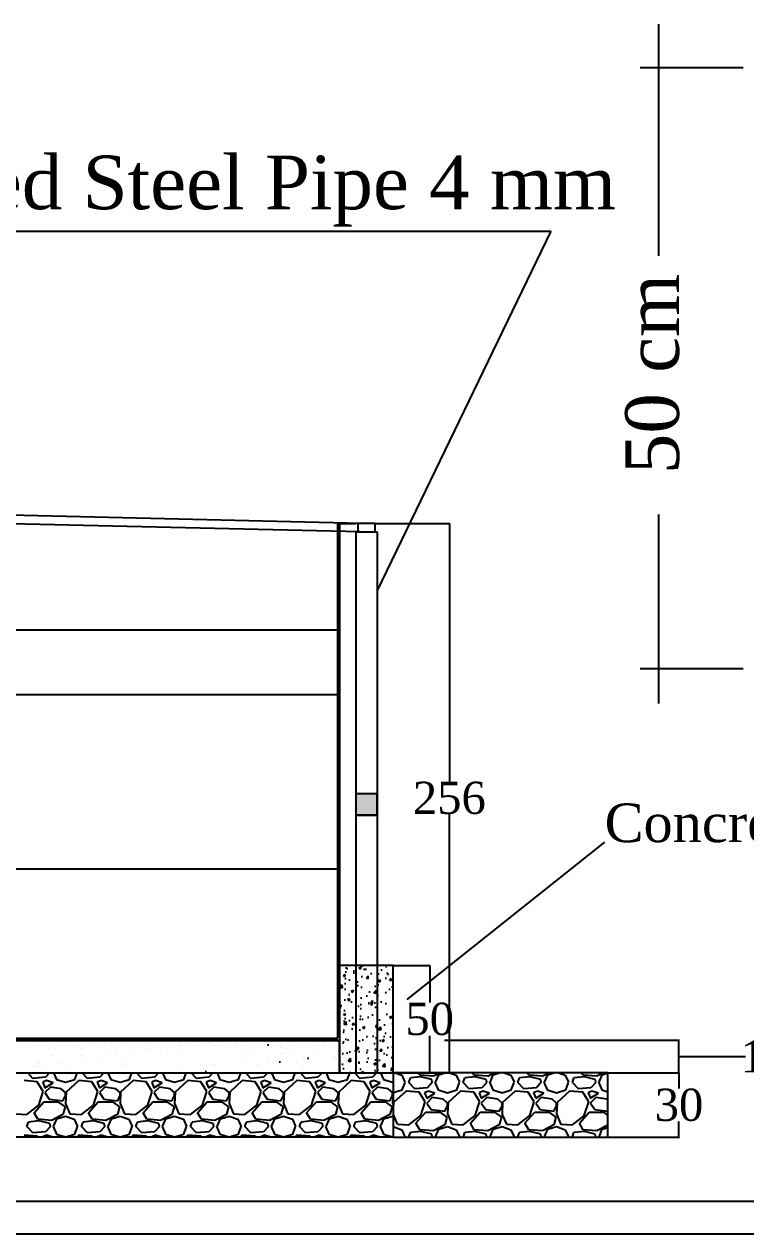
# Model space of a CAD drawing. Header units: centimetres. Extents: x 19229 to 24071, y 10219 to 13664.
# Drawn here: x 22767 to 23103, y 10558 to 11121 of the extents above; entities that cross this region are included whole.
import ezdxf

# ---------------------------------------------------------------- set-up
doc = ezdxf.new("R2010")
doc.units = ezdxf.units.CM
doc.layers.get('0').update_dxf_attribs({"linetype": 'CONTINUOUS'})
doc.layers.get('DEFPOINTS').update_dxf_attribs({"linetype": 'CONTINUOUS'})
doc.styles.add('style2', font='times.ttf', dxfattribs={"height": 15})
doc.styles.add('style3', font='times.ttf', dxfattribs={"height": 25})
doc.dimstyles.get("Standard").update_dxf_attribs({"dimtxt": 15, "dimasz": 0.18, "dimexe": 0.18, "dimexo": 0.0625, "dimgap": 0.09, "dimtad": 0, "dimtih": 1, "dimtoh": 1, "dimdec": 0, "dimzin": 0, "dimdsep": 46, "dimtxsty": 'style2', "dimcen": 0.09, "dimadec": 0, "dimazin": 0, "dimtfac": 1, "dimtdec": 0, "dimtofl": 0, "dimtmove": 0, "dimatfit": 3, "dimfxl": 1, "dimtolj": 1, "dimtzin": 0, "dimarcsym": 0})
pattern_1 = [(37.5, (-124.63, 1031.876), (-1.60003, 48.941324), [0, -38.608, 0, -43.18, 0, -41.275]), (7.5, (-124.63, 1031.876), (44.95233, 71.68251), [0, -20.828, 0, -34.798, 0, -13.335]), (327.5, (-155.87, 1031.876), (79.09924, 0.14372), [0, -12.7, 0, -45.72, 0, -59.69]), (317.5, (-155.87, 1031.876), (76.35565, 22.29293), [0, -6.35, 0, -29.972, 0, -34.29])]

# ---------------------------------------------------------------- blocks, each defined once
blk = doc.blocks.new('*D33')
at = {"color": 0, "lineweight": -2, "transparency": 16777216}
for p, q in [((23038.91, 10632.63), (23072.18, 10632.63)), ((23072, 10632.45), (23072, 10625.35)), ((23072, 10602.81), (23072, 10609.91)), ((23038.91, 10602.63), (23072.18, 10602.63))]:
    blk.add_line(p, q, dxfattribs=at)
at = {"color": 0, "transparency": 16777216}
for points in [[(23071.97, 10632.45), (23072.03, 10632.45), (23072, 10632.63)], [(23071.97, 10602.81), (23072.03, 10602.81), (23072, 10602.63)]]:
    blk.add_solid(points, dxfattribs=at)
at = {"layer": 'DEFPOINTS', "color": 0, "transparency": 16777216}
for p in [(23038.85, 10632.63), (23072, 10632.63), (23038.85, 10602.63)]:
    blk.add_point(p, dxfattribs=at)
at = {"color": 0, "transparency": 16777216, "insert": (23072, 10617.63), "char_height": 15, "attachment_point": 5, "style": 'style2'}
blk.add_mtext('\\A1;30', dxfattribs=at)
blk = doc.blocks.new('*D34')
at = {"color": 0, "lineweight": -2, "transparency": 16777216}
for p, q in [((22962.77, 10647.81), (23072.18, 10647.81)), ((23072, 10632.81), (23072, 10647.63)), ((23072, 10640.22), (23102.74, 10640.22)), ((23102.74, 10640.22), (23102.92, 10640.22)), ((23038.91, 10632.63), (23072.18, 10632.63))]:
    blk.add_line(p, q, dxfattribs=at)
at = {"color": 0, "transparency": 16777216}
for points in [[(23071.97, 10647.63), (23072.03, 10647.63), (23072, 10647.81)], [(23071.97, 10632.81), (23072.03, 10632.81), (23072, 10632.63)]]:
    blk.add_solid(points, dxfattribs=at)
at = {"layer": 'DEFPOINTS', "color": 0, "transparency": 16777216}
for p in [(22962.7, 10647.81), (23072, 10647.81), (23038.85, 10632.63)]:
    blk.add_point(p, dxfattribs=at)
at = {"color": 0, "transparency": 16777216, "insert": (23112.06, 10640.22), "char_height": 15, "attachment_point": 5, "style": 'style2'}
blk.add_mtext('\\A1;15', dxfattribs=at)
blk = doc.blocks.new('*D46')
at = {"color": 0, "lineweight": -2, "ltscale": 20, "transparency": 16777216}
for p, q in [((22938.9, 10682.69), (22956.02, 10682.69)), ((22955.84, 10682.51), (22955.84, 10665.38)), ((22955.84, 10632.81), (22955.84, 10649.94)), ((22938.91, 10632.63), (22956.02, 10632.63))]:
    blk.add_line(p, q, dxfattribs=at)
at = {"color": 0, "ltscale": 20, "transparency": 16777216}
for points in [[(22955.81, 10682.51), (22955.87, 10682.51), (22955.84, 10682.69)], [(22955.81, 10632.81), (22955.87, 10632.81), (22955.84, 10632.63)]]:
    blk.add_solid(points, dxfattribs=at)
at = {"layer": 'DEFPOINTS', "color": 0, "ltscale": 20, "transparency": 16777216}
for p in [(22938.84, 10682.69), (22955.84, 10682.69), (22938.85, 10632.63)]:
    blk.add_point(p, dxfattribs=at)
at = {"color": 0, "ltscale": 20, "transparency": 16777216, "insert": (22955.84, 10657.66), "char_height": 15, "attachment_point": 5, "style": 'style2'}
blk.add_mtext('\\A1;50', dxfattribs=at)
blk = doc.blocks.new('*D53')
at = {"color": 0, "lineweight": -2, "ltscale": 20, "transparency": 16777216}
for p, q in [((22368.45, 10715.5), (22368.45, 10727.71)), ((22368.63, 10727.53), (22625.71, 10727.53)), ((22913.67, 10727.53), (22656.59, 10727.53)), ((22913.85, 10715.5), (22913.85, 10727.71))]:
    blk.add_line(p, q, dxfattribs=at)
at = {"color": 0, "ltscale": 20, "transparency": 16777216}
for points in [[(22368.63, 10727.56), (22368.63, 10727.5), (22368.45, 10727.53)], [(22913.67, 10727.56), (22913.67, 10727.5), (22913.85, 10727.53)]]:
    blk.add_solid(points, dxfattribs=at)
at = {"layer": 'DEFPOINTS', "color": 0, "ltscale": 20, "transparency": 16777216}
for p in [(22913.85, 10727.53), (22368.45, 10715.44), (22913.85, 10715.44)]:
    blk.add_point(p, dxfattribs=at)
at = {"color": 0, "ltscale": 20, "transparency": 16777216, "insert": (22641.15, 10727.53), "char_height": 15, "attachment_point": 5, "style": 'style2'}
blk.add_mtext('\\A1;545', dxfattribs=at)
blk = doc.blocks.new('*D57')
at = {"color": 0, "lineweight": -2, "ltscale": 20, "transparency": 16777216}
for p, q in [((22930.41, 10888.63), (22965.17, 10888.63)), ((22964.99, 10888.45), (22964.99, 10768.38)), ((22964.99, 10632.87), (22964.99, 10752.94)), ((22938.9, 10632.69), (22965.17, 10632.69))]:
    blk.add_line(p, q, dxfattribs=at)
at = {"color": 0, "ltscale": 20, "transparency": 16777216}
for points in [[(22964.96, 10888.45), (22965.02, 10888.45), (22964.99, 10888.63)], [(22964.96, 10632.87), (22965.02, 10632.87), (22964.99, 10632.69)]]:
    blk.add_solid(points, dxfattribs=at)
at = {"layer": 'DEFPOINTS', "color": 0, "ltscale": 20, "transparency": 16777216}
for p in [(22930.35, 10888.63), (22964.99, 10888.63), (22938.84, 10632.69)]:
    blk.add_point(p, dxfattribs=at)
at = {"color": 0, "ltscale": 20, "transparency": 16777216, "insert": (22964.99, 10760.66), "char_height": 15, "attachment_point": 5, "style": 'style2'}
blk.add_mtext('\\A1;256', dxfattribs=at)

msp = doc.modelspace()

# ---------------------------------------------------------------- hatches: boundary and pattern name
h = msp.add_hatch(color=7)
h.dxf.hatch_style = 1
h.paths.add_polyline_path([(22931.35, 10762.63), (22921.35, 10762.63), (22921.35, 10752.63), (22931.35, 10752.63)])
at = {"ltscale": 500}
h = msp.add_hatch(dxfattribs=at)
h.set_pattern_fill('CONCRETE_C', scale=1.5, pattern_type=2)
h.set_pattern_definition([(50, (1598.605, 798.035), (10.7589027, -0.941282), [1.125, -12.375]), (355, (1598.605, 798.035), (-2.08127, 11.282882), [0.9, -9.9]), (100.4514, (1599.501, 797.957), (8.6776407, 10.341593), [0.956103, -10.5171317]), (46.1842, (1598.605, 801.035), (16.008616, -2.482785), [1.6875, -18.5625]), (96.6356, (1599.939, 800.828), (14.019941, 14.611768), [1.434154, -15.775695]), (351.1842, (1598.605, 801.035), (14.019929, 14.611779), [1.35, -14.85]), (21, (1600.105, 800.285), (8.9536058, -6.0392834), [1.125, -12.375]), (326, (1600.105, 800.285), (3.64973, 10.8772507), [0.9, -9.9]), (71.4514, (1600.851, 799.782), (12.6033394, 4.8379575), [0.956103, -10.5171317]), (37.5, (1598.6048, 798.0353), (0.1823978, 4.9934078), [0, -9.78, 0, -10.05, 0, -9.9375]), (7.5, (1598.605, 798.035), (3.9460431, 5.9161757), [0, -5.73, 0, -9.555, 0, -3.7875]), (327.5, (1595.2598, 798.0353), (8.00733654, -0.3383231), [0, -3.75, 0, -11.7, 0, -15.525]), (317.5, (1593.76, 798.035), (8.7477925, 1.5015747), [0, -4.875, 0, -7.77, 0, -11.025])])
h.paths.add_polyline_path([(22938.84, 10682.69), (22913.84, 10682.69), (22913.84, 10632.69), (22938.84, 10632.69)])
h = msp.add_hatch()
h.set_pattern_fill('AR-SAND')
h.set_pattern_definition(pattern_1)
h.paths.add_polyline_path([(22913.85, 10647.63), (22514.95, 10647.63), (22514.95, 10637.63), (22514.95, 10632.63), (22913.85, 10632.63)])
h = msp.add_hatch()
h.set_pattern_fill('AR-SAND')
h.set_pattern_definition(pattern_1)
h.paths.add_polyline_path([(22913.85, 10647.63), (22514.95, 10647.63), (22514.95, 10637.63), (22514.95, 10632.63), (22913.85, 10632.63)])
h = msp.add_hatch()
h.set_pattern_fill('GRAVEL')
h.set_pattern_definition([(228.0127875, (-106.3411, -90.7628), (-203.20000002, -228.59999999), [3.417214, -338.304836]), (184.969741, (-108.6271, -93.3028), (304.79999988, 25.400001447), [5.864047, -580.54049]), (132.510447, (-114.4691, -93.8108), (254.00000011, -279.3999999), [4.134815, -409.347228]), (267.273689, (-124.3751, -100.1608), (25.400000053, 508), [5.340045, -528.664374]), (292.833654, (-124.6291, -105.4948), (-127.00000001, 304.799999996), [5.236337, -518.398077]), (357.273689, (-122.5971, -110.3208), (-508, 25.400000053), [5.340045, -528.664374]), (37.6942405, (-117.2631, -110.5748), (-330.199999985, -254.00000002), [7.061937, -699.131153]), (72.2553284, (-111.6751, -106.2568), (177.800000048, 558.799999985), [6.667195, -660.052566]), (121.4295656, (-109.6431, -99.9068), (-203.20000003, 330.19999998), [5.35813, -530.455457]), (175.236358, (-112.4371, -95.3348), (279.4, -25.40000004), [6.117133, -299.73937]), (222.3974378, (-118.5331, -94.8268), (-304.79999999, -279.40000001), [7.91078, -783.167725]), (138.814075, (-99.2291, -100.4148), (-177.8, 152.40000001), [2.700045, -267.305658]), (171.4692344, (-101.2611, -98.6368), (330.20000001, -50.79999994), [5.13682, -508.54639]), (225, (-106.341, -97.875), (-4e-15, -25.4), [3.592093, -32.32893]), (203.19859, (-108.119, -94.8268), (127, 50.8), [1.934413, -191.506224]), (291.80141, (-109.897, -95.589), (-25.4, 76.2), [2.735656, -134.04753]), (30.963757, (-108.881, -98.129), (76.2, 50.8), [4.443197, -143.662982]), (161.56505, (-105.071, -95.843), (50.8, -25.4), [3.212871, -77.10898]), (16.3895403, (-124.6291, -95.5888), (254, 76.2), [4.50088, -445.588267]), (70.346176, (-120.3111, -94.3188), (-101.60000001, -279.4), [3.77599, -373.822157]), (293.19859, (-105.071, -90.7628), (-50.8, 127), [3.8688, -189.571836]), (343.6104597, (-103.5471, -94.3188), (-254.000000005, 76.19999998), [4.50088, -445.588267]), (339.443955, (-124.629, -111.3368), (-127, 50.8), [4.340352, -212.677343]), (294.7751406, (-120.5651, -112.8608), (-127.00000015, 279.39999993), [3.63672, -360.035934]), (66.80141, (-104.817, -116.1628), (50.8, 127), [3.8688, -189.571836]), (17.3540246, (-103.2931, -112.6068), (-330.19999999, -101.60000002), [4.257827, -421.52376]), (69.443955, (-117.263, -116.1628), (-50.8, -127), [2.170176, -214.84752]), (101.309932, (-106.341, -116.163), (-25.4, 101.6), [1.295146, -128.21995]), (165.963757, (-106.595, -114.893), (76.2, -25.4), [5.236337, -99.490546]), (186.009006, (-111.6751, -113.6228), (254, 25.40000001), [4.85267, -480.413649]), (303.690068, (-108.881, -100.415), (-25.4, 50.8), [3.66324, -87.917764]), (353.1572266, (-106.8491, -103.4628), (431.800000003, -50.799999977), [6.395568, -633.16009]), (60.945396, (-100.4991, -104.2248), (-101.6, -177.8), [2.615082, -258.893923]), (90, (-99.23, -101.94), (-25.4, 25.4), [1.524, -23.876]), (120.256437, (-112.1831, -112.8608), (101.59999999, -177.80000001), [3.52867, -349.339408]), (48.0127875, (-113.9611, -109.8128), (203.20000002, 228.59999999), [6.83443, -334.887622]), (0, (-109.39, -104.733), (25.4, 25.4), [6.604, -18.796]), (325.3048465, (-102.7851, -104.7328), (254.0000001, -177.79999986), [4.016096, -397.593167]), (254.054604, (-99.483, -107.0188), (-25.4, -101.6), [3.69829, -181.2165]), (207.6459754, (-100.4991, -110.5748), (-482.600000018, -253.999999966), [6.02145, -596.124644]), (175.4260787, (-105.8331, -113.3688), (-330.2, 25.4), [6.370295, -630.658465])])
h.paths.add_polyline_path([(23038.85, 10632.63), (22938.85, 10632.63), (22938.85, 10602.63), (23038.85, 10602.63)])

# ---------------------------------------------------------------- linework, layer by layer
at = {"color": 7, "ltscale": 20}
for p, q in [((23062.43, 11121.21), (23062.43, 11013.21)), ((23012.31, 11024.79), (22931.35, 10857.38)), ((22063.96, 10908.63), (22930.35, 10888.63)), ((22063.87, 10904.63), (22930.26, 10884.63)), ((22912.85, 10888.63), (22921.35, 10888.63)), ((22930.35, 10888.63), (22922.35, 10888.63)), ((22922.35, 10888.63), (22922.35, 10884.63)), ((22930.35, 10884.63), (22930.35, 10888.63)), ((23062.43, 10892.69), (23062.43, 10804.71)), ((22921.35, 10884.63), (22931.35, 10884.63)), ((21214.07, 10808.88), (22913.85, 10808.88))]:
    msp.add_line(p, q, dxfattribs=at)
at = {"color": 7}
for p, q in [((23101.96, 11100.85), (23053.92, 11100.85)), ((22912.85, 10888.63), (22912.85, 10649.13)), ((22913.85, 10888.63), (22913.85, 10632.63)), ((22921.35, 10884.63), (22921.35, 10812.13)), ((22931.35, 10884.63), (22931.35, 10812.13)), ((21426.97, 10839.01), (22913.85, 10839.01)), ((23101.96, 10820.85), (23053.92, 10820.85)), ((22921.35, 10812.13), (22921.35, 10632.63)), ((22931.35, 10812.13), (22931.35, 10632.63)), ((22931.35, 10762.63), (22921.35, 10762.63)), ((22931.35, 10752.63), (22921.35, 10752.63)), ((23037.34, 10740.12), (22945.24, 10666.73)), ((22927.47, 10682.67), (22927.47, 10682.67)), ((22912.35, 10648.63), (22422.82, 10648.63)), ((22913.85, 10647.63), (22422.82, 10647.63)), ((22913.85, 10647.63), (22422.82, 10647.63)), ((22422.82, 10647.63), (22913.85, 10647.63)), ((22783.26, 10646.81), (22783.26, 10646.81)), ((22803.58, 10646.63), (22803.58, 10646.63)), ((22824.21, 10646.18), (22824.21, 10646.18)), ((22840.04, 10646.3), (22840.04, 10646.3)), ((22850.8, 10646.24), (22850.8, 10646.24)), ((22853.34, 10646.47), (22853.34, 10646.47)), ((22853.45, 10646.59), (22853.45, 10646.59)), ((22857.58, 10647.14), (22857.58, 10647.14)), ((22866.33, 10646.41), (22866.33, 10646.41)), ((22880.05, 10646.91), (22880.05, 10646.91)), ((22893.35, 10647.07), (22893.35, 10647.07)), ((22906.35, 10647.01), (22906.35, 10647.01)), ((22913.85, 10647.63), (22913.85, 10632.63)), ((22913.85, 10632.63), (22913.85, 10647.63)), ((22931.32, 10646.87), (22931.32, 10646.87)), ((22931.38, 10648.48), (22931.38, 10648.48)), ((22767.99, 10642.35), (22767.99, 10642.35)), ((22773.31, 10645.27), (22773.31, 10645.27)), ((22775.87, 10645.17), (22775.87, 10645.17)), ((22778.01, 10643.8), (22778.01, 10643.8)), ((22780.18, 10640.51), (22780.18, 10640.51)), ((22786.31, 10645.21), (22786.31, 10645.21)), ((22788.31, 10642.17), (22788.31, 10642.17)), ((22789.25, 10641.31), (22789.25, 10641.31)), ((22791.69, 10645.2), (22791.69, 10645.2)), ((22793.48, 10640.68), (22793.48, 10640.68)), ((22793.83, 10643.83), (22793.83, 10643.83)), ((22800.03, 10645.7), (22800.03, 10645.7)), ((22804.52, 10645.77), (22804.52, 10645.77)), ((22806.47, 10640.61), (22806.47, 10640.61)), ((22807.51, 10645.23), (22807.51, 10645.23)), ((22808.94, 10641.72), (22808.94, 10641.72)), ((22809.65, 10643.86), (22809.65, 10643.86)), ((22809.78, 10640.84), (22809.78, 10640.84)), ((22812.42, 10641.19), (22812.42, 10641.19)), ((22813.33, 10645.87), (22813.33, 10645.87)), ((22816.55, 10641.73), (22816.55, 10641.73)), ((22820.2, 10641.11), (22820.2, 10641.11)), ((22823.33, 10645.26), (22823.33, 10645.26)), ((22823.45, 10642.64), (22823.45, 10642.64)), ((22825.47, 10643.89), (22825.47, 10643.89)), ((22826.1, 10642.99), (22826.1, 10642.99)), ((22826.32, 10645.81), (22826.32, 10645.81)), ((22829.27, 10641.55), (22829.27, 10641.55)), ((22830.2, 10640.69), (22830.2, 10640.69)), ((22830.23, 10643.54), (22830.23, 10643.54)), ((22833.49, 10641.28), (22833.49, 10641.28)), ((22837.13, 10644.44), (22837.13, 10644.44)), ((22839.15, 10645.28), (22839.15, 10645.28)), ((22839.77, 10644.79), (22839.77, 10644.79)), ((22841.29, 10643.92), (22841.29, 10643.92)), ((22843.9, 10645.34), (22843.9, 10645.34)), ((22844.54, 10646.01), (22844.54, 10646.01)), ((22845.47, 10645.15), (22845.47, 10645.15)), ((22846.49, 10641.22), (22846.49, 10641.22)), ((22849.89, 10641.1), (22849.89, 10641.1)), ((22854.97, 10645.31), (22854.97, 10645.31)), ((22857.11, 10643.95), (22857.11, 10643.95)), ((22860.21, 10641.71), (22860.21, 10641.71)), ((22865.16, 10645.56), (22865.16, 10645.56)), ((22870.22, 10640.92), (22870.22, 10640.92)), ((22870.79, 10645.34), (22870.79, 10645.34)), ((22872.93, 10643.98), (22872.93, 10643.98)), ((22873.51, 10641.88), (22873.51, 10641.88)), ((22885.49, 10645.38), (22885.49, 10645.38)), ((22886.43, 10644.53), (22886.43, 10644.53)), ((22886.5, 10641.82), (22886.5, 10641.82)), ((22886.61, 10645.37), (22886.61, 10645.37)), ((22888.75, 10644.01), (22888.75, 10644.01)), ((22900.22, 10642.31), (22900.22, 10642.31)), ((22902.43, 10645.4), (22902.43, 10645.4)), ((22904.57, 10644.03), (22904.57, 10644.03)), ((22906.12, 10644.93), (22906.12, 10644.93)), ((22910.18, 10640.91), (22910.18, 10640.91)), ((22912.83, 10641.26), (22912.83, 10641.26)), ((22913.52, 10642.48), (22913.52, 10642.48)), ((22768.76, 10635.44), (22768.76, 10635.44)), ((22769.9, 10638.86), (22769.9, 10638.86)), ((22771.4, 10635.79), (22771.4, 10635.79)), ((22773.04, 10637.71), (22773.04, 10637.71)), ((22773.63, 10635.48), (22773.63, 10635.48)), ((22773.98, 10636.86), (22773.98, 10636.86)), ((22775.53, 10636.33), (22775.53, 10636.33)), ((22782.43, 10637.24), (22782.43, 10637.24)), ((22785.08, 10637.59), (22785.08, 10637.59)), ((22785.72, 10638.89), (22785.72, 10638.89)), ((22786.63, 10635.42), (22786.63, 10635.42)), ((22789.21, 10638.13), (22789.21, 10638.13)), ((22793.67, 10637.26), (22793.67, 10637.26)), ((22796.11, 10639.04), (22796.11, 10639.04)), ((22798.75, 10639.39), (22798.75, 10639.39)), ((22800.35, 10635.91), (22800.35, 10635.91)), ((22801.54, 10638.92), (22801.54, 10638.92)), ((22802.88, 10639.93), (22802.88, 10639.93)), ((22813.65, 10636.08), (22813.65, 10636.08)), ((22814, 10637.09), (22814, 10637.09)), ((22814.93, 10636.23), (22814.93, 10636.23)), ((22817.36, 10638.95), (22817.36, 10638.95)), ((22826.64, 10636.02), (22826.64, 10636.02)), ((22833.18, 10638.98), (22833.18, 10638.98)), ((22834.62, 10636.64), (22834.62, 10636.64)), ((22840.36, 10636.52), (22840.36, 10636.52)), ((22849, 10639.01), (22849, 10639.01)), ((22853.66, 10636.69), (22853.66, 10636.69)), ((22854.95, 10636.47), (22854.95, 10636.47)), ((22855.89, 10635.61), (22855.89, 10635.61)), ((22864.82, 10639.04), (22864.82, 10639.04)), ((22866.65, 10636.62), (22866.65, 10636.62)), ((22869.16, 10635.51), (22869.16, 10635.51)), ((22871.16, 10640.07), (22871.16, 10640.07)), ((22871.8, 10635.86), (22871.8, 10635.86)), ((22875.58, 10636.02), (22875.58, 10636.02)), ((22875.93, 10636.4), (22875.93, 10636.4)), ((22880.37, 10637.12), (22880.37, 10637.12)), ((22880.64, 10639.06), (22880.64, 10639.06)), ((22882.83, 10637.31), (22882.83, 10637.31)), ((22885.48, 10637.66), (22885.48, 10637.66)), ((22889.61, 10638.2), (22889.61, 10638.2)), ((22890.85, 10640.48), (22890.85, 10640.48)), ((22893.67, 10637.29), (22893.67, 10637.29)), ((22895.9, 10635.84), (22895.9, 10635.84)), ((22896.46, 10639.09), (22896.46, 10639.09)), ((22896.51, 10639.11), (22896.51, 10639.11)), ((22896.84, 10634.98), (22896.84, 10634.98)), ((22899.15, 10639.46), (22899.15, 10639.46)), ((22903.28, 10640), (22903.28, 10640)), ((22906.67, 10637.22), (22906.67, 10637.22)), ((22911.18, 10640.3), (22911.18, 10640.3)), ((22912.11, 10639.44), (22912.11, 10639.44)), ((22912.28, 10639.12), (22912.28, 10639.12)), ((21540.07, 10632.63), (22913.85, 10632.63)), ((22770.93, 10630.03), (22768.55, 10632.63)), ((22776.77, 10630.54), (22770.93, 10630.03)), ((22778.65, 10632.63), (22776.77, 10630.54)), ((22778.4, 10632.81), (22778.4, 10632.81)), ((22780.52, 10632.63), (22781.85, 10629.52)), ((22781.85, 10629.52), (22786.17, 10628.25)), ((22786.17, 10628.25), (22790.49, 10629.52)), ((22790.49, 10629.52), (22791.6, 10632.63)), ((22796.33, 10630.03), (22793.95, 10632.63)), ((22802.17, 10630.54), (22796.33, 10630.03)), ((22798.72, 10632.63), (22798.72, 10632.63)), ((22804.05, 10632.63), (22802.17, 10630.54)), ((22805.92, 10632.63), (22807.25, 10629.52)), ((22807.25, 10629.52), (22811.57, 10628.25)), ((22811.57, 10628.25), (22815.89, 10629.52)), ((22815.89, 10629.52), (22817, 10632.63)), ((22821.73, 10630.03), (22819.35, 10632.63)), ((22827.57, 10630.54), (22821.73, 10630.03)), ((22829.45, 10632.63), (22827.57, 10630.54)), ((22831.32, 10632.63), (22832.65, 10629.52)), ((22832.65, 10629.52), (22836.97, 10628.25)), ((22836.97, 10628.25), (22841.29, 10629.52)), ((22841.29, 10629.52), (22842.4, 10632.63)), ((22847.13, 10630.03), (22844.75, 10632.63)), ((22852.97, 10630.54), (22847.13, 10630.03)), ((22848.59, 10632.8), (22848.59, 10632.8)), ((22854.85, 10632.63), (22852.97, 10630.54)), ((22855.49, 10633.71), (22855.49, 10633.71)), ((22856.72, 10632.63), (22858.05, 10629.52)), ((22858.05, 10629.52), (22862.37, 10628.25)), ((22858.13, 10634.06), (22858.13, 10634.06)), ((22862.26, 10634.6), (22862.26, 10634.6)), ((22862.37, 10628.25), (22866.69, 10629.52)), ((22866.69, 10629.52), (22867.8, 10632.63)), ((22872.53, 10630.03), (22870.15, 10632.63)), ((22878.37, 10630.54), (22872.53, 10630.03)), ((22880.25, 10632.63), (22878.37, 10630.54)), ((22882.12, 10632.63), (22883.45, 10629.52)), ((22883.45, 10629.52), (22887.77, 10628.25)), ((22887.77, 10628.25), (22892.09, 10629.52)), ((22890.71, 10632.65), (22890.71, 10632.65)), ((22892.09, 10629.52), (22893.2, 10632.63)), ((22897.93, 10630.03), (22895.55, 10632.63)), ((22903.77, 10630.54), (22897.93, 10630.03)), ((22905.65, 10632.63), (22903.77, 10630.54)), ((22906.53, 10632.68), (22906.53, 10632.68)), ((22907.52, 10632.63), (22908.85, 10629.52)), ((22908.85, 10629.52), (22913.17, 10628.25)), ((22913.17, 10628.25), (22917.49, 10629.52)), ((22913.84, 10632.69), (22913.84, 10632.69)), ((22917.49, 10629.52), (22918.6, 10632.63)), ((22918.23, 10632.66), (22918.23, 10632.66)), ((22923.33, 10630.03), (22920.95, 10632.63)), ((22929.17, 10630.54), (22923.33, 10630.03)), ((22931.05, 10632.63), (22929.17, 10630.54)), ((22930.74, 10632.63), (22931.13, 10633.08)), ((22931.17, 10632.63), (22931.09, 10633.08)), ((22932.92, 10632.63), (22934.25, 10629.52)), ((22934.25, 10629.52), (22938.57, 10628.25)), ((22938.85, 10632.63), (22938.85, 10602.63)), ((22772.96, 10628.5), (22766.87, 10629.01)), ((22775.76, 10623.93), (22772.96, 10628.5)), ((22773.72, 10617.58), (22775.76, 10623.93)), ((22777.28, 10629.01), (22775.5, 10628.25)), ((22775.5, 10628.25), (22776.52, 10625.71)), ((22776.52, 10625.71), (22780.33, 10628)), ((22779.06, 10625.96), (22776.52, 10623.42)), ((22780.33, 10628), (22777.28, 10629.01)), ((22784.14, 10625.2), (22779.06, 10625.96)), ((22786.17, 10623.42), (22784.14, 10625.2)), ((22786.42, 10623.68), (22786.17, 10618.34)), ((22792.27, 10629.01), (22786.42, 10623.68)), ((22798.36, 10628.5), (22792.27, 10629.01)), ((22801.16, 10623.93), (22798.36, 10628.5)), ((22799.12, 10617.58), (22801.16, 10623.93)), ((22802.68, 10629.01), (22800.9, 10628.25)), ((22800.9, 10628.25), (22801.92, 10625.71)), ((22801.92, 10625.71), (22805.73, 10628)), ((22804.46, 10625.96), (22801.92, 10623.42)), ((22805.73, 10628), (22802.68, 10629.01)), ((22809.54, 10625.2), (22804.46, 10625.96)), ((22811.57, 10623.42), (22809.54, 10625.2)), ((22811.82, 10623.68), (22811.57, 10618.34)), ((22817.67, 10629.01), (22811.82, 10623.68)), ((22823.76, 10628.5), (22817.67, 10629.01)), ((22826.56, 10623.93), (22823.76, 10628.5)), ((22824.52, 10617.58), (22826.56, 10623.93)), ((22828.08, 10629.01), (22826.3, 10628.25)), ((22826.3, 10628.25), (22827.32, 10625.71)), ((22827.32, 10625.71), (22831.13, 10628)), ((22829.86, 10625.96), (22827.32, 10623.42)), ((22831.13, 10628), (22828.08, 10629.01)), ((22834.94, 10625.2), (22829.86, 10625.96)), ((22836.97, 10623.42), (22834.94, 10625.2)), ((22837.22, 10623.68), (22836.97, 10618.34)), ((22843.07, 10629.01), (22837.22, 10623.68)), ((22849.16, 10628.5), (22843.07, 10629.01)), ((22851.96, 10623.93), (22849.16, 10628.5)), ((22849.92, 10617.58), (22851.96, 10623.93)), ((22853.48, 10629.01), (22851.7, 10628.25)), ((22851.7, 10628.25), (22852.72, 10625.71)), ((22852.72, 10625.71), (22856.53, 10628)), ((22855.26, 10625.96), (22852.72, 10623.42)), ((22856.53, 10628), (22853.48, 10629.01)), ((22860.34, 10625.2), (22855.26, 10625.96)), ((22862.37, 10623.42), (22860.34, 10625.2)), ((22862.62, 10623.68), (22862.37, 10618.34)), ((22868.47, 10629.01), (22862.62, 10623.68)), ((22874.56, 10628.5), (22868.47, 10629.01)), ((22877.36, 10623.93), (22874.56, 10628.5)), ((22875.32, 10617.58), (22877.36, 10623.93)), ((22878.88, 10629.01), (22877.1, 10628.25)), ((22877.1, 10628.25), (22878.12, 10625.71)), ((22878.12, 10625.71), (22881.93, 10628)), ((22880.66, 10625.96), (22878.12, 10623.42)), ((22881.93, 10628), (22878.88, 10629.01)), ((22885.74, 10625.2), (22880.66, 10625.96)), ((22887.77, 10623.42), (22885.74, 10625.2)), ((22888.02, 10623.68), (22887.77, 10618.34)), ((22893.87, 10629.01), (22888.02, 10623.68)), ((22899.96, 10628.5), (22893.87, 10629.01)), ((22902.76, 10623.93), (22899.96, 10628.5)), ((22900.72, 10617.58), (22902.76, 10623.93)), ((22904.28, 10629.01), (22902.5, 10628.25)), ((22902.5, 10628.25), (22903.52, 10625.71)), ((22903.52, 10625.71), (22907.33, 10628)), ((22906.06, 10625.96), (22903.52, 10623.42)), ((22907.33, 10628), (22904.28, 10629.01)), ((22911.14, 10625.2), (22906.06, 10625.96)), ((22913.17, 10623.42), (22911.14, 10625.2)), ((22913.42, 10623.68), (22913.17, 10618.34)), ((22919.27, 10629.01), (22913.42, 10623.68)), ((22925.36, 10628.5), (22919.27, 10629.01)), ((22928.16, 10623.93), (22925.36, 10628.5)), ((22926.12, 10617.58), (22928.16, 10623.93)), ((22929.68, 10629.01), (22927.9, 10628.25)), ((22927.9, 10628.25), (22928.92, 10625.71)), ((22928.92, 10625.71), (22932.73, 10628)), ((22931.46, 10625.96), (22928.92, 10623.42)), ((22932.73, 10628), (22929.68, 10629.01)), ((22936.54, 10625.2), (22931.46, 10625.96)), ((22938.57, 10623.42), (22936.54, 10625.2)), ((22938.57, 10628.25), (22938.85, 10628.33)), ((22938.82, 10623.68), (22938.57, 10618.34)), ((22938.85, 10623.7), (22938.82, 10623.68)), ((22771.44, 10614.03), (22776.01, 10619.11)), ((22776.01, 10619.11), (22782.61, 10619.11)), ((22776.52, 10623.42), (22778.55, 10620.38)), ((22778.55, 10620.38), (22784.9, 10619.61)), ((22782.61, 10619.11), (22785.92, 10616.82)), ((22784.9, 10619.61), (22786.17, 10621.9)), ((22786.17, 10621.9), (22786.17, 10623.42)), ((22786.17, 10618.34), (22788.2, 10613.52)), ((22796.84, 10614.03), (22801.41, 10619.11)), ((22801.41, 10619.11), (22808.01, 10619.11)), ((22801.92, 10623.42), (22803.95, 10620.38)), ((22803.95, 10620.38), (22810.3, 10619.61)), ((22808.01, 10619.11), (22811.32, 10616.82)), ((22810.3, 10619.61), (22811.57, 10621.9)), ((22811.57, 10621.9), (22811.57, 10623.42)), ((22811.57, 10618.34), (22813.6, 10613.52)), ((22822.24, 10614.03), (22826.81, 10619.11)), ((22826.81, 10619.11), (22833.41, 10619.11)), ((22827.32, 10623.42), (22829.35, 10620.38)), ((22829.35, 10620.38), (22835.7, 10619.61)), ((22833.41, 10619.11), (22836.72, 10616.82)), ((22835.7, 10619.61), (22836.97, 10621.9)), ((22836.97, 10621.9), (22836.97, 10623.42)), ((22836.97, 10618.34), (22839, 10613.52)), ((22847.64, 10614.03), (22852.21, 10619.11)), ((22852.21, 10619.11), (22858.81, 10619.11)), ((22852.72, 10623.42), (22854.75, 10620.38)), ((22854.75, 10620.38), (22861.1, 10619.61)), ((22858.81, 10619.11), (22862.12, 10616.82)), ((22861.1, 10619.61), (22862.37, 10621.9)), ((22862.37, 10621.9), (22862.37, 10623.42)), ((22862.37, 10618.34), (22864.4, 10613.52)), ((22873.04, 10614.03), (22877.61, 10619.11)), ((22877.61, 10619.11), (22884.21, 10619.11)), ((22878.12, 10623.42), (22880.15, 10620.38)), ((22880.15, 10620.38), (22886.5, 10619.61)), ((22884.21, 10619.11), (22887.52, 10616.82)), ((22886.5, 10619.61), (22887.77, 10621.9)), ((22887.77, 10621.9), (22887.77, 10623.42)), ((22887.77, 10618.34), (22889.8, 10613.52)), ((22898.44, 10614.03), (22903.01, 10619.11)), ((22903.01, 10619.11), (22909.61, 10619.11)), ((22903.52, 10623.42), (22905.55, 10620.38)), ((22905.55, 10620.38), (22911.9, 10619.61)), ((22909.61, 10619.11), (22912.92, 10616.82)), ((22911.9, 10619.61), (22913.17, 10621.9)), ((22913.17, 10621.9), (22913.17, 10623.42)), ((22913.17, 10618.34), (22915.2, 10613.52)), ((22923.84, 10614.03), (22928.41, 10619.11)), ((22928.41, 10619.11), (22935.01, 10619.11)), ((22928.92, 10623.42), (22930.95, 10620.38)), ((22930.95, 10620.38), (22937.3, 10619.61)), ((22935.01, 10619.11), (22938.32, 10616.82)), ((22937.3, 10619.61), (22938.57, 10621.9)), ((22938.57, 10621.9), (22938.57, 10623.42)), ((22938.57, 10618.34), (22938.85, 10617.68)), ((22762.8, 10613.52), (22768.14, 10613.26)), ((22768.14, 10613.26), (22773.72, 10617.58)), ((22773.22, 10610.98), (22771.44, 10614.03)), ((22784.9, 10613.26), (22779.57, 10610.47)), ((22782.11, 10611.23), (22786.17, 10612.5)), ((22785.92, 10616.82), (22784.9, 10613.26)), ((22786.17, 10612.5), (22790.23, 10610.98)), ((22788.2, 10613.52), (22793.54, 10613.26)), ((22793.54, 10613.26), (22799.12, 10617.58)), ((22798.62, 10610.98), (22796.84, 10614.03)), ((22810.3, 10613.26), (22804.97, 10610.47)), ((22807.51, 10611.23), (22811.57, 10612.5)), ((22811.32, 10616.82), (22810.3, 10613.26)), ((22811.57, 10612.5), (22815.63, 10610.98)), ((22813.6, 10613.52), (22818.94, 10613.26)), ((22818.94, 10613.26), (22824.52, 10617.58)), ((22824.02, 10610.98), (22822.24, 10614.03)), ((22835.7, 10613.26), (22830.37, 10610.47)), ((22832.91, 10611.23), (22836.97, 10612.5)), ((22836.72, 10616.82), (22835.7, 10613.26)), ((22836.97, 10612.5), (22841.03, 10610.98)), ((22839, 10613.52), (22844.34, 10613.26)), ((22844.34, 10613.26), (22849.92, 10617.58)), ((22849.42, 10610.98), (22847.64, 10614.03)), ((22861.1, 10613.26), (22855.77, 10610.47)), ((22858.31, 10611.23), (22862.37, 10612.5)), ((22862.12, 10616.82), (22861.1, 10613.26)), ((22862.37, 10612.5), (22866.43, 10610.98)), ((22864.4, 10613.52), (22869.74, 10613.26)), ((22869.74, 10613.26), (22875.32, 10617.58)), ((22874.82, 10610.98), (22873.04, 10614.03)), ((22886.5, 10613.26), (22881.17, 10610.47)), ((22883.71, 10611.23), (22887.77, 10612.5)), ((22887.52, 10616.82), (22886.5, 10613.26)), ((22887.77, 10612.5), (22891.83, 10610.98)), ((22889.8, 10613.52), (22895.14, 10613.26)), ((22895.14, 10613.26), (22900.72, 10617.58)), ((22900.22, 10610.98), (22898.44, 10614.03)), ((22911.9, 10613.26), (22906.57, 10610.47)), ((22909.11, 10611.23), (22913.17, 10612.5)), ((22912.92, 10616.82), (22911.9, 10613.26)), ((22913.17, 10612.5), (22917.23, 10610.98)), ((22915.2, 10613.52), (22920.54, 10613.26)), ((22920.54, 10613.26), (22926.12, 10617.58)), ((22925.62, 10610.98), (22923.84, 10614.03)), ((22937.3, 10613.26), (22931.97, 10610.47)), ((22934.51, 10611.23), (22938.57, 10612.5)), ((22938.32, 10616.82), (22937.3, 10613.26)), ((22938.57, 10612.5), (22938.85, 10612.4)), ((22768.14, 10607.68), (22768.9, 10609.71)), ((22770.93, 10604.63), (22768.14, 10607.68)), ((22773.72, 10610.22), (22768.9, 10609.71)), ((22779.57, 10610.47), (22773.22, 10610.98)), ((22778.8, 10608.95), (22773.72, 10610.22)), ((22779.06, 10607.68), (22776.77, 10605.14)), ((22779.06, 10607.68), (22778.8, 10608.95)), ((22780.33, 10607.68), (22781.85, 10604.12)), ((22780.58, 10607.68), (22782.11, 10611.23)), ((22790.23, 10610.98), (22791.76, 10607.68)), ((22790.49, 10604.12), (22791.76, 10607.68)), ((22793.54, 10607.68), (22794.3, 10609.71)), ((22796.33, 10604.63), (22793.54, 10607.68)), ((22799.12, 10610.22), (22794.3, 10609.71)), ((22804.97, 10610.47), (22798.62, 10610.98)), ((22804.2, 10608.95), (22799.12, 10610.22)), ((22804.46, 10607.68), (22802.17, 10605.14)), ((22804.46, 10607.68), (22804.2, 10608.95)), ((22805.73, 10607.68), (22807.25, 10604.12)), ((22805.98, 10607.68), (22807.51, 10611.23)), ((22815.63, 10610.98), (22817.16, 10607.68)), ((22815.89, 10604.12), (22817.16, 10607.68)), ((22818.94, 10607.68), (22819.7, 10609.71)), ((22821.73, 10604.63), (22818.94, 10607.68)), ((22824.52, 10610.22), (22819.7, 10609.71)), ((22830.37, 10610.47), (22824.02, 10610.98)), ((22829.6, 10608.95), (22824.52, 10610.22)), ((22829.86, 10607.68), (22827.57, 10605.14)), ((22829.86, 10607.68), (22829.6, 10608.95)), ((22831.13, 10607.68), (22832.65, 10604.12)), ((22831.38, 10607.68), (22832.91, 10611.23)), ((22841.03, 10610.98), (22842.56, 10607.68)), ((22841.29, 10604.12), (22842.56, 10607.68)), ((22844.34, 10607.68), (22845.1, 10609.71)), ((22847.13, 10604.63), (22844.34, 10607.68)), ((22849.92, 10610.22), (22845.1, 10609.71)), ((22855.77, 10610.47), (22849.42, 10610.98)), ((22855, 10608.95), (22849.92, 10610.22)), ((22855.26, 10607.68), (22852.97, 10605.14)), ((22855.26, 10607.68), (22855, 10608.95)), ((22856.53, 10607.68), (22858.05, 10604.12)), ((22856.78, 10607.68), (22858.31, 10611.23)), ((22866.43, 10610.98), (22867.96, 10607.68)), ((22866.69, 10604.12), (22867.96, 10607.68)), ((22869.74, 10607.68), (22870.5, 10609.71)), ((22872.53, 10604.63), (22869.74, 10607.68)), ((22875.32, 10610.22), (22870.5, 10609.71)), ((22881.17, 10610.47), (22874.82, 10610.98)), ((22880.4, 10608.95), (22875.32, 10610.22)), ((22880.66, 10607.68), (22878.37, 10605.14)), ((22880.66, 10607.68), (22880.4, 10608.95)), ((22881.93, 10607.68), (22883.45, 10604.12)), ((22882.18, 10607.68), (22883.71, 10611.23)), ((22891.83, 10610.98), (22893.36, 10607.68)), ((22892.09, 10604.12), (22893.36, 10607.68)), ((22895.14, 10607.68), (22895.9, 10609.71)), ((22897.93, 10604.63), (22895.14, 10607.68)), ((22900.72, 10610.22), (22895.9, 10609.71)), ((22906.57, 10610.47), (22900.22, 10610.98)), ((22905.8, 10608.95), (22900.72, 10610.22)), ((22906.06, 10607.68), (22903.77, 10605.14)), ((22906.06, 10607.68), (22905.8, 10608.95)), ((22907.33, 10607.68), (22908.85, 10604.12)), ((22907.58, 10607.68), (22909.11, 10611.23)), ((22917.23, 10610.98), (22918.76, 10607.68)), ((22917.49, 10604.12), (22918.76, 10607.68)), ((22920.54, 10607.68), (22921.3, 10609.71)), ((22923.33, 10604.63), (22920.54, 10607.68)), ((22926.12, 10610.22), (22921.3, 10609.71)), ((22931.97, 10610.47), (22925.62, 10610.98)), ((22931.2, 10608.95), (22926.12, 10610.22)), ((22931.46, 10607.68), (22929.17, 10605.14)), ((22931.46, 10607.68), (22931.2, 10608.95)), ((22932.73, 10607.68), (22934.25, 10604.12)), ((22932.98, 10607.68), (22934.51, 10611.23)), ((22938.85, 10602.63), (22422.82, 10602.63)), ((22772.96, 10603.1), (22766.87, 10603.61)), ((22776.77, 10605.14), (22770.93, 10604.63)), ((22773.25, 10602.63), (22772.96, 10603.1)), ((22777.28, 10603.61), (22775.5, 10602.85)), ((22775.5, 10602.85), (22775.59, 10602.63)), ((22780.24, 10602.63), (22777.28, 10603.61)), ((22781.85, 10604.12), (22786.17, 10602.85)), ((22786.17, 10602.85), (22790.49, 10604.12)), ((22792.27, 10603.61), (22791.19, 10602.63)), ((22798.36, 10603.1), (22792.27, 10603.61)), ((22802.17, 10605.14), (22796.33, 10604.63)), ((22798.65, 10602.63), (22798.36, 10603.1)), ((22802.68, 10603.61), (22800.9, 10602.85)), ((22800.9, 10602.85), (22800.99, 10602.63)), ((22805.64, 10602.63), (22802.68, 10603.61)), ((22807.25, 10604.12), (22811.57, 10602.85)), ((22811.57, 10602.85), (22815.89, 10604.12)), ((22817.67, 10603.61), (22816.59, 10602.63)), ((22823.76, 10603.1), (22817.67, 10603.61)), ((22827.57, 10605.14), (22821.73, 10604.63)), ((22824.05, 10602.63), (22823.76, 10603.1)), ((22828.08, 10603.61), (22826.3, 10602.85)), ((22826.3, 10602.85), (22826.39, 10602.63)), ((22831.04, 10602.63), (22828.08, 10603.61)), ((22832.65, 10604.12), (22836.97, 10602.85)), ((22836.97, 10602.85), (22841.29, 10604.12)), ((22843.07, 10603.61), (22841.99, 10602.63)), ((22849.16, 10603.1), (22843.07, 10603.61)), ((22852.97, 10605.14), (22847.13, 10604.63)), ((22849.45, 10602.63), (22849.16, 10603.1)), ((22853.48, 10603.61), (22851.7, 10602.85)), ((22851.7, 10602.85), (22851.79, 10602.63)), ((22856.44, 10602.63), (22853.48, 10603.61)), ((22858.05, 10604.12), (22862.37, 10602.85)), ((22862.37, 10602.85), (22866.69, 10604.12)), ((22868.47, 10603.61), (22867.39, 10602.63)), ((22874.56, 10603.1), (22868.47, 10603.61)), ((22878.37, 10605.14), (22872.53, 10604.63)), ((22874.85, 10602.63), (22874.56, 10603.1)), ((22878.88, 10603.61), (22877.1, 10602.85)), ((22877.1, 10602.85), (22877.19, 10602.63)), ((22881.84, 10602.63), (22878.88, 10603.61)), ((22883.45, 10604.12), (22887.77, 10602.85)), ((22887.77, 10602.85), (22892.09, 10604.12)), ((22893.87, 10603.61), (22892.79, 10602.63)), ((22899.96, 10603.1), (22893.87, 10603.61)), ((22903.77, 10605.14), (22897.93, 10604.63)), ((22900.25, 10602.63), (22899.96, 10603.1)), ((22904.28, 10603.61), (22902.5, 10602.85)), ((22902.5, 10602.85), (22902.59, 10602.63)), ((22907.24, 10602.63), (22904.28, 10603.61)), ((22908.85, 10604.12), (22913.17, 10602.85)), ((22913.17, 10602.85), (22917.49, 10604.12)), ((22919.27, 10603.61), (22918.19, 10602.63)), ((22925.36, 10603.1), (22919.27, 10603.61)), ((22929.17, 10605.14), (22923.33, 10604.63)), ((22925.65, 10602.63), (22925.36, 10603.1)), ((22929.68, 10603.61), (22927.9, 10602.85)), ((22927.9, 10602.85), (22927.99, 10602.63)), ((22932.64, 10602.63), (22929.68, 10603.61)), ((22934.25, 10604.12), (22938.57, 10602.85)), ((22938.57, 10602.85), (22938.85, 10602.93)), ((23517.64, 10572.63), (22524.95, 10572.63)), ((22509.95, 10557.63), (23517.64, 10557.63))]:
    msp.add_line(p, q, dxfattribs=at)
at = {"color": 7, "ltscale": 100}
msp.add_line((22567.73, 11024.79), (23012.31, 11024.79), dxfattribs=at)
at = {"color": 7}
for points in [[(22921.35, 10752.63), (22931.35, 10752.63), (22931.35, 10762.63), (22921.35, 10762.63)], [(22938.85, 10602.63), (23038.85, 10602.63), (23038.85, 10632.63), (22938.85, 10632.63)]]:
    msp.add_lwpolyline(points, close=True, dxfattribs=at)
at = {"color": 7, "ltscale": 100}
msp.add_lwpolyline([(22913.84, 10632.69), (22938.84, 10632.69), (22938.84, 10682.69), (22913.84, 10682.69)], close=True, dxfattribs=at)
at = {"color": 7}
msp.add_arc((22912.35, 10649.13), 0.5, 270, 0, dxfattribs=at)

# ---------------------------------------------------------------- texts
at = {"color": 7, "style": 'style3'}
for s, height, p in [('3" Galvanized Steel Pipe 4 mm', 25, (22568.99, 11035.02)), ('Concrete Beam Details', 18, (23037.34, 10740.12))]:
    msp.add_text(s, height=height, dxfattribs=at).set_placement(p)
at = {"color": 7, "ltscale": 20, "style": 'style3'}
msp.add_text('50 cm', height=25, rotation=90, dxfattribs=at).set_placement((23071.97, 10911.56))

# ---------------------------------------------------------------- dimensions: what is measured, and where the dimension line sits
at = {"color": 7, "ltscale": 20}
for base, p1, p2, picture, middle in [((22964.99, 10888.63), (22938.84, 10632.69), (22930.35, 10888.63), '*D57', (22964.99, 10760.66)), ((22955.84, 10682.69), (22938.85, 10632.63), (22938.84, 10682.69), '*D46', (22955.84, 10657.66))]:
    dim = msp.add_linear_dim(base=base, p1=p1, p2=p2, angle=90, dimstyle='Standard', dxfattribs=at)
    dim.commit()
    dim.dimension.update_dxf_attribs({"geometry": picture, "text_midpoint": middle})
dim = msp.add_linear_dim(base=(22913.85, 10727.53), p1=(22368.45, 10715.44), p2=(22913.85, 10715.44), dimstyle='Standard', dxfattribs=at)
dim.commit()
dim.dimension.update_dxf_attribs({"geometry": '*D53', "text_midpoint": (22641.15, 10727.53)})
at = {"color": 7}
dim = msp.add_linear_dim(base=(23072, 10647.81), p1=(23038.85, 10632.63), p2=(22962.7, 10647.81), angle=90, dimstyle='Standard', override={"dimtmove": 1}, dxfattribs=at)
dim.commit()
dim.dimension.update_dxf_attribs({"geometry": '*D34', "text_midpoint": (23103.01, 10640.22)})
dim = msp.add_linear_dim(base=(23072, 10632.63), p1=(23038.85, 10602.63), p2=(23038.85, 10632.63), angle=90, dimstyle='Standard', dxfattribs=at)
dim.commit()
dim.dimension.update_dxf_attribs({"geometry": '*D33', "text_midpoint": (23072, 10617.63)})

doc.saveas('drawing.dxf')
